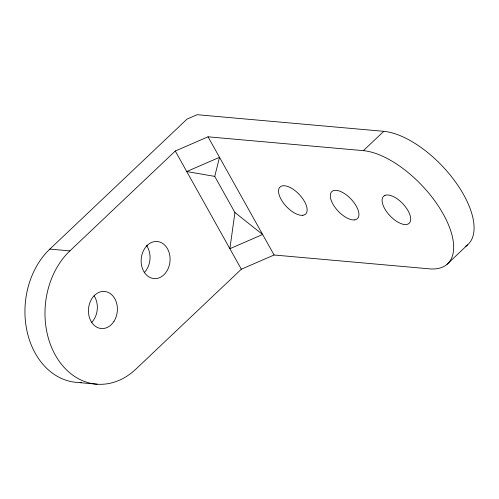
<?xml version="1.0" encoding="UTF-8"?>
<svg xmlns="http://www.w3.org/2000/svg" width="499" height="499" viewBox="0 0 499 499"><rect width="100%" height="100%" fill="white"/><g stroke="black" fill="none" stroke-linecap="round" stroke-linejoin="round"><path stroke-width="0.75" d="M234.935 212.537L229.877 248.708L262.624 234.499L234.935 212.537L214.732 176.397L219.504 157.328L208.039 136.813L175.28 151.022L69.885 250.891A74.457 57.784 -84.9 0 0 55.314 355.082A74.457 57.784 -84.9 0 0 135.94 369.079L241.335 269.211L274.088 255.001L429.427 268.849A74.457 35.273 46.5 0 0 443.168 213.921A74.457 35.273 46.5 0 0 363.372 150.661L208.039 136.813M97.118 384.211L77.071 382.421A74.457 57.784 -84.9 0 1 26.784 330.057A74.457 57.784 -84.9 0 1 49.844 249.101L187.056 119.086L197.167 114.701L383.775 131.331A74.457 35.273 46.5 0 1 456.229 182.983A74.457 35.273 46.5 0 1 465.211 246.618M363.372 150.661L383.775 131.331M447.06 264.302L467.463 244.972M49.844 249.101L69.885 250.891M214.732 176.397L186.745 171.537L219.504 157.328L274.088 255.001M175.28 151.022L241.335 269.211M81.611 382.515A74.457 57.784 -84.9 0 1 80.096 382.533M94.086 295.795A18.613 14.446 -84.9 0 1 91.585 322.516M146.413 245.327A18.613 14.446 -84.9 0 1 144.286 272.585M147.355 245.277L145.596 247.223A18.613 14.446 -84.9 0 0 143.712 271.325A18.613 14.446 -84.9 0 0 161.907 276.409L163.865 274.824A18.613 14.446 -84.9 0 0 167.508 248.776A18.613 14.446 -84.9 0 0 147.355 245.277M384.935 195.383L383.737 196.119A18.613 8.82 46.5 0 0 384.71 208.713A18.613 8.82 46.5 0 0 398.452 222.442L400.641 223.483A18.613 8.82 46.5 0 0 408.095 210.796A18.613 8.82 46.5 0 0 384.935 195.383M302.824 215.281L301.097 215.3A18.613 8.82 46.5 0 1 281.149 199.481A18.613 8.82 46.5 0 1 284.586 185.753L286.513 186.096A18.613 8.82 46.5 0 1 304.533 201.565A18.613 8.82 46.5 0 1 302.824 215.281M354.608 219.891L352.88 219.909A18.613 8.82 46.5 0 1 332.933 204.097A18.613 8.82 46.5 0 1 336.363 190.362L338.297 190.712A18.613 8.82 46.5 0 1 356.317 206.181A18.613 8.82 46.5 0 1 354.608 219.891M113.972 321.337A18.613 14.446 -84.9 0 0 105.489 291.566A18.613 14.446 -84.9 0 0 89.284 317.052A18.613 14.446 -84.9 0 0 113.972 321.337"/></g></svg>
